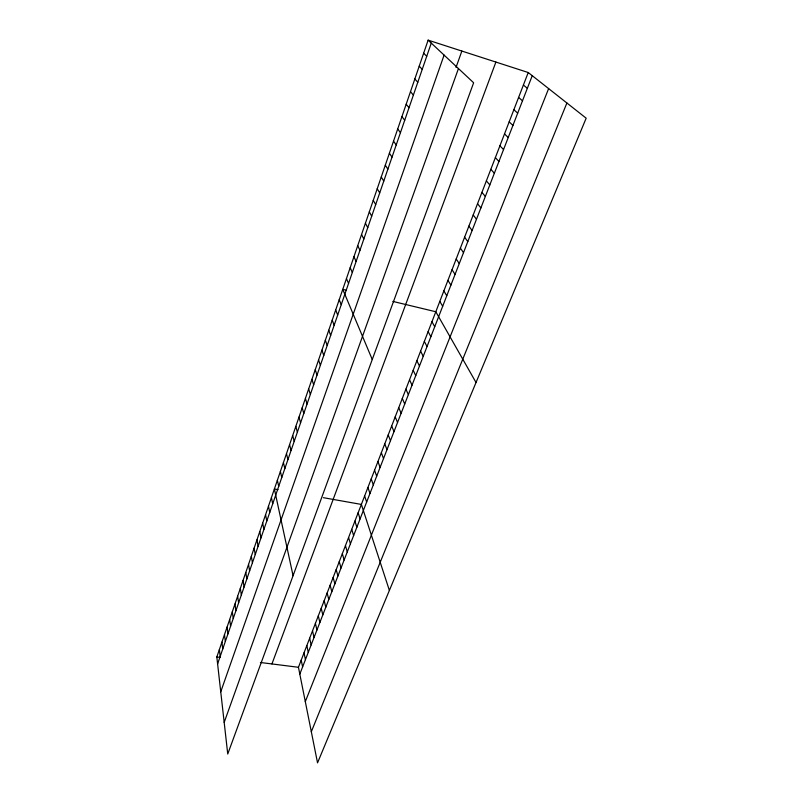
<?xml version="1.0" encoding="UTF-8"?>
<svg xmlns="http://www.w3.org/2000/svg" width="803" height="803" viewBox="0 0 803 803"><rect width="100%" height="100%" fill="white"/><g stroke="black" fill="none" stroke-linecap="round" stroke-linejoin="round"><path stroke-width="1.2" d="M428.129 40.15L473.64 82.779L227.741 754.017L216.83 656.995L428.129 40.15L528.233 72.521L586.17 118.192L317.536 762.85L298.445 667.283L528.233 72.521M217.613 663.91L431.271 43.091M220.745 691.815L444.099 55.116M456.014 67.422L461.855 51.061M224.188 722.389L458.453 68.556M271.936 663.94L495.893 62.062M299.81 674.108L532.248 75.683M305.311 701.631L548.63 88.601M311.323 731.744L566.898 103.005M216.83 656.995L220.273 657.436M260.433 662.495L298.445 667.283M278.049 489.649L274.385 488.997L293.065 575.711M323.358 497.679L361.37 504.425L389.385 590.436M346.264 290.204L342.761 289.361L372.261 359.513M392.858 301.416L435.808 311.755L476.028 382.509M523.405 85.038L527.35 88.31M518.618 97.434L522.502 100.807M513.87 109.7L517.694 113.173M509.172 121.855L512.936 125.429M423.653 53.229L426.734 56.28M504.525 133.89L508.219 137.564M499.918 145.805L503.551 149.569M419.216 66.167L422.237 69.339M495.361 157.609L498.934 161.473M414.83 78.975L417.791 82.257M490.844 169.303L494.357 173.257M410.484 91.662L413.384 95.055M486.367 180.886L489.82 184.921M481.941 192.359L485.333 196.484M406.177 104.219L409.028 107.712M477.544 203.721L480.887 207.927M401.922 116.656L404.712 120.249M473.198 214.983L476.48 219.269M397.706 128.962L400.446 132.666M468.892 226.135L472.114 230.501M464.616 237.186L467.798 241.633M393.53 141.147L396.22 144.952M460.39 248.127L463.512 252.664M389.395 153.222L392.025 157.117M456.194 258.978L459.266 263.585M385.299 165.177L387.879 169.162M452.049 269.728L455.07 274.405M447.933 280.377L450.905 285.125M381.244 177.011L383.774 181.087M443.858 290.927L446.769 295.755M377.229 188.735L379.709 192.901M439.813 301.386L442.684 306.284M373.254 200.338L375.684 204.604M431.954 321.722L434.734 326.751M369.32 211.841L371.699 216.188M428.14 331.609L430.87 336.698M365.415 223.234L367.744 227.661M424.355 341.405L427.035 346.565M361.551 234.516L363.839 239.033M420.601 351.122L423.241 356.341M416.877 360.758L419.477 366.038M357.726 245.688L359.965 250.285M413.184 370.303L415.743 375.643M353.932 256.759L356.12 261.437M409.53 379.779L412.039 385.169M405.896 389.164L408.366 394.624M350.178 267.73L352.326 272.488M402.303 398.479L404.732 403.989M346.454 278.591L348.562 283.429M398.73 407.713L401.129 413.274M395.196 416.867L397.545 422.488M391.683 425.951L394.002 431.623M339.217 299.72L341.235 304.688M388.21 434.955L390.479 440.676M335.704 309.978L337.682 315.027M384.757 443.888L386.996 449.66M332.221 320.146L334.158 325.265M381.335 452.751L383.533 458.573M377.932 461.534L380.1 467.406M328.768 330.234L330.665 335.413M374.569 470.257L376.697 476.169M325.335 340.231L327.202 345.471M371.227 478.899L373.315 484.861M321.943 350.138L323.77 355.448M367.915 487.471L369.972 493.484M364.632 495.983L366.65 502.036M318.58 359.955L320.367 365.325M315.248 369.691L316.994 375.121M358.138 512.796L360.085 518.929M311.945 379.337L313.662 384.838M354.926 521.097L356.843 527.28M351.744 529.338L353.621 535.561M308.663 388.913L310.339 394.464M348.582 537.518L350.439 543.772M305.411 398.398L307.057 404.009M345.451 545.628L347.267 551.922M302.189 407.804L303.805 413.475M342.339 553.679L344.126 560.012M339.257 561.658L341.014 568.032M298.997 417.128L300.573 422.85M336.196 569.588L337.922 575.992M295.825 426.383L297.371 432.155M333.155 577.447L334.851 583.891M292.693 435.547L294.199 441.379M330.143 585.246L331.81 591.731M327.152 592.995L328.788 599.51M289.572 444.641L291.047 450.523M324.181 600.674L325.787 607.229M286.48 453.665L287.926 459.597M321.23 608.303L322.816 614.887M283.419 462.608L284.834 468.591M318.309 615.871L319.865 622.486M315.408 623.379L316.934 630.034M280.388 471.471L281.763 477.504M312.528 630.837L314.023 637.512M277.366 480.264L278.721 486.347M309.667 638.234L311.132 644.939M306.826 645.572L308.272 652.317M304.016 652.869L305.431 659.634M271.414 497.649L272.709 503.822M301.215 660.096L302.611 666.902M268.483 506.231L269.738 512.444M265.562 514.743L266.797 521.006M262.671 523.185L263.876 529.488M259.801 531.566L260.975 537.91M256.95 539.877L258.104 546.261M254.129 548.118L255.254 554.552M251.329 556.298L252.423 562.762M248.549 564.409L249.613 570.913M245.788 572.459L246.832 579.003M243.058 580.449L244.072 587.033M240.338 588.368L241.332 594.993M237.648 596.227L238.611 602.892M234.978 604.037L235.921 610.722M232.328 611.776L233.241 618.501M229.688 619.454L230.581 626.22M227.078 627.083L227.952 633.868M224.489 634.641L225.332 641.467M221.919 642.149L222.742 649.005M219.37 649.607L220.163 656.493"/></g></svg>
